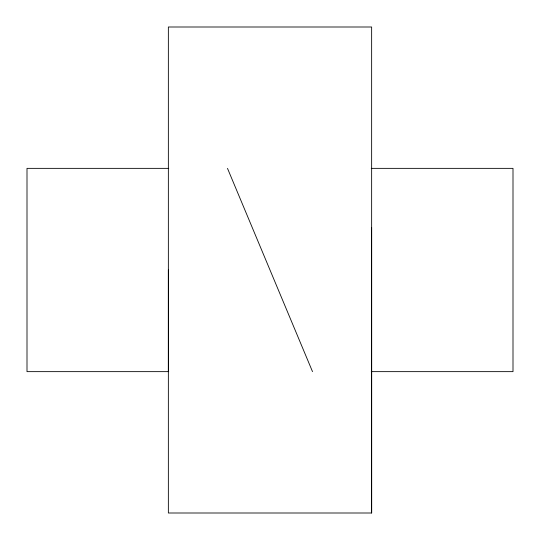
<?xml version="1.0" encoding="UTF-8"?>
<svg xmlns="http://www.w3.org/2000/svg" width="540" height="540" viewBox="0 0 540 540"><rect width="100%" height="100%" fill="white"/><g stroke="black" fill="none" stroke-linecap="round" stroke-linejoin="round"><path stroke-width="0.81" d="M168.358 371.642L168.358 270M371.642 513L371.642 27L168.358 27L168.358 513L371.642 513L371.642 227.489M168.75 168.358L27 168.358L27 371.642L168.75 371.642M371.25 168.358L513 168.358L513 371.642L371.25 371.642M227.489 168.358L312.512 371.642"/></g></svg>
